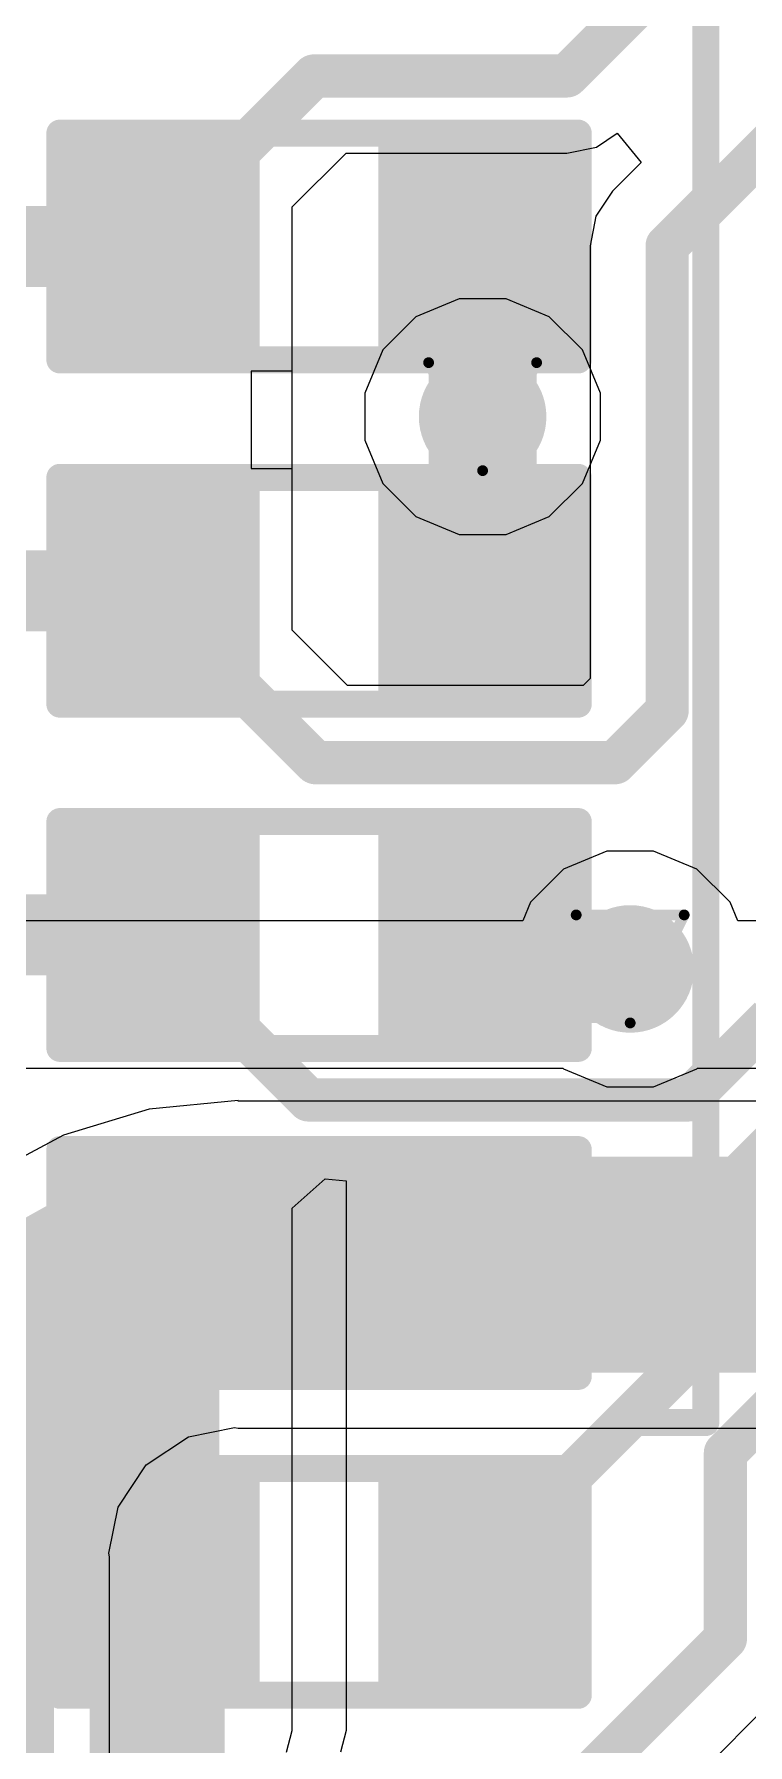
# Model space of a CAD drawing. Header units: inches. Extents: x 0 to 211, y 0 to 201.
# Drawn here: x 0.9306 to 1.0628, y 3.5003 to 3.8171 of the extents above; entities that cross this region are included whole.
import ezdxf

# ---------------------------------------------------------------- set-up
doc = ezdxf.new("R2010")
doc.units = ezdxf.units.IN
doc.header["$MEASUREMENT"] = 0
for name, color, linetype in [('Bottom Layer', 5, 'Continuous'), ('Drill Drawing', 1, 'Continuous'), ('Layer 1', 16, 'Continuous'), ('Layer 2', 76, 'Continuous'), ('Top Layer', 1, 'Continuous'), ('Top Overlay', 2, 'Continuous'), ('Top Paste', 8, 'Continuous'), ('Top Solder', 216, 'Continuous'), ('Via Holes', 16, 'Continuous')]:
    doc.layers.add(name, color=color, linetype=linetype)

# ---------------------------------------------------------------- blocks, each defined once
blk = doc.blocks.new('R___0603_123')
at = {"layer": 'Top Layer'}
for points in [[(-0.015, 0.0175), (-0.015, -0.0175), (-0.045, -0.0175), (-0.045, 0.0175)], [(0.045, 0.0175), (0.045, -0.0175), (0.015, -0.0175), (0.015, 0.0175)]]:
    blk.add_hatch(color=1, dxfattribs=at).paths.add_polyline_path(points)
at = {"layer": 'Top Paste'}
for points in [[(-0.015, 0.0175), (-0.015, -0.0175), (-0.045, -0.0175), (-0.045, 0.0175)], [(0.045, 0.0175), (0.045, -0.0175), (0.015, -0.0175), (0.015, 0.0175)]]:
    blk.add_hatch(color=8, dxfattribs=at).paths.add_polyline_path(points)
at = {"layer": 'Top Solder'}
for points in [[(-0.011, 0.0215), (-0.011, -0.0215), (-0.049, -0.0215), (-0.049, 0.0215)], [(0.049, 0.0215), (0.049, -0.0215), (0.011, -0.0215), (0.011, 0.0215)]]:
    blk.add_hatch(color=216, dxfattribs=at).paths.add_polyline_path(points)
at = {"layer": 'Top Overlay'}
for points in [[(-0.048, 0.021, 0.005, 0.005, 0), (-0.048, -0.021, 0.005, 0.005, 0)], [(0.048, 0.021, 0.005, 0.005, 0), (-0.048, 0.021, 0.005, 0.005, 0)], [(0.048, 0.021, 0.005, 0.005, 0), (0.048, -0.021, 0.005, 0.005, 0)], [(0.048, -0.021, 0.005, 0.005, 0), (-0.048, -0.021, 0.005, 0.005, 0)]]:
    blk.add_lwpolyline(points, format="xyseb", dxfattribs=at)
for points in [[(-0.04925, 0.021, 0.0025, 0.0025, 1), (-0.04675, 0.021, 0.0025, 0.0025, 1)], [(-0.04925, 0.021, 0.0025, 0.0025, 1), (-0.04675, 0.021, 0.0025, 0.0025, 1)], [(0.04675, 0.021, 0.0025, 0.0025, 1), (0.04925, 0.021, 0.0025, 0.0025, 1)], [(0.04675, 0.021, 0.0025, 0.0025, 1), (0.04925, 0.021, 0.0025, 0.0025, 1)], [(-0.04925, -0.021, 0.0025, 0.0025, 1), (-0.04675, -0.021, 0.0025, 0.0025, 1)], [(-0.04925, -0.021, 0.0025, 0.0025, 1), (-0.04675, -0.021, 0.0025, 0.0025, 1)], [(0.04675, -0.021, 0.0025, 0.0025, 1), (0.04925, -0.021, 0.0025, 0.0025, 1)], [(0.04675, -0.021, 0.0025, 0.0025, 1), (0.04925, -0.021, 0.0025, 0.0025, 1)]]:
    blk.add_lwpolyline(points, format="xyseb", close=True, dxfattribs=at)
blk = doc.blocks.new('R___0603_124')
at = {"layer": 'Top Layer'}
for points in [[(-0.015, 0.0175), (-0.015, -0.0175), (-0.045, -0.0175), (-0.045, 0.0175)], [(0.045, 0.0175), (0.045, -0.0175), (0.015, -0.0175), (0.015, 0.0175)]]:
    blk.add_hatch(color=1, dxfattribs=at).paths.add_polyline_path(points)
at = {"layer": 'Top Paste'}
for points in [[(-0.015, 0.0175), (-0.015, -0.0175), (-0.045, -0.0175), (-0.045, 0.0175)], [(0.045, 0.0175), (0.045, -0.0175), (0.015, -0.0175), (0.015, 0.0175)]]:
    blk.add_hatch(color=8, dxfattribs=at).paths.add_polyline_path(points)
at = {"layer": 'Top Solder'}
for points in [[(-0.011, 0.0215), (-0.011, -0.0215), (-0.049, -0.0215), (-0.049, 0.0215)], [(0.049, 0.0215), (0.049, -0.0215), (0.011, -0.0215), (0.011, 0.0215)]]:
    blk.add_hatch(color=216, dxfattribs=at).paths.add_polyline_path(points)
at = {"layer": 'Top Overlay'}
for points in [[(-0.048, 0.021, 0.005, 0.005, 0), (-0.048, -0.021, 0.005, 0.005, 0)], [(0.048, 0.021, 0.005, 0.005, 0), (-0.048, 0.021, 0.005, 0.005, 0)], [(0.048, 0.021, 0.005, 0.005, 0), (0.048, -0.021, 0.005, 0.005, 0)], [(0.048, -0.021, 0.005, 0.005, 0), (-0.048, -0.021, 0.005, 0.005, 0)]]:
    blk.add_lwpolyline(points, format="xyseb", dxfattribs=at)
for points in [[(-0.04925, 0.021, 0.0025, 0.0025, 1), (-0.04675, 0.021, 0.0025, 0.0025, 1)], [(-0.04925, 0.021, 0.0025, 0.0025, 1), (-0.04675, 0.021, 0.0025, 0.0025, 1)], [(0.04675, 0.021, 0.0025, 0.0025, 1), (0.04925, 0.021, 0.0025, 0.0025, 1)], [(0.04675, 0.021, 0.0025, 0.0025, 1), (0.04925, 0.021, 0.0025, 0.0025, 1)], [(-0.04925, -0.021, 0.0025, 0.0025, 1), (-0.04675, -0.021, 0.0025, 0.0025, 1)], [(-0.04925, -0.021, 0.0025, 0.0025, 1), (-0.04675, -0.021, 0.0025, 0.0025, 1)], [(0.04675, -0.021, 0.0025, 0.0025, 1), (0.04925, -0.021, 0.0025, 0.0025, 1)], [(0.04675, -0.021, 0.0025, 0.0025, 1), (0.04925, -0.021, 0.0025, 0.0025, 1)]]:
    blk.add_lwpolyline(points, format="xyseb", close=True, dxfattribs=at)
blk = doc.blocks.new('R___0603_125')
at = {"layer": 'Top Layer'}
for points in [[(-0.015, 0.0175), (-0.015, -0.0175), (-0.045, -0.0175), (-0.045, 0.0175)], [(0.045, 0.0175), (0.045, -0.0175), (0.015, -0.0175), (0.015, 0.0175)]]:
    blk.add_hatch(color=1, dxfattribs=at).paths.add_polyline_path(points)
at = {"layer": 'Top Paste'}
for points in [[(-0.015, 0.0175), (-0.015, -0.0175), (-0.045, -0.0175), (-0.045, 0.0175)], [(0.045, 0.0175), (0.045, -0.0175), (0.015, -0.0175), (0.015, 0.0175)]]:
    blk.add_hatch(color=8, dxfattribs=at).paths.add_polyline_path(points)
at = {"layer": 'Top Solder'}
for points in [[(-0.011, 0.0215), (-0.011, -0.0215), (-0.049, -0.0215), (-0.049, 0.0215)], [(0.049, 0.0215), (0.049, -0.0215), (0.011, -0.0215), (0.011, 0.0215)]]:
    blk.add_hatch(color=216, dxfattribs=at).paths.add_polyline_path(points)
at = {"layer": 'Top Overlay'}
for points in [[(-0.048, 0.021, 0.005, 0.005, 0), (-0.048, -0.021, 0.005, 0.005, 0)], [(0.048, 0.021, 0.005, 0.005, 0), (-0.048, 0.021, 0.005, 0.005, 0)], [(0.048, 0.021, 0.005, 0.005, 0), (0.048, -0.021, 0.005, 0.005, 0)], [(0.048, -0.021, 0.005, 0.005, 0), (-0.048, -0.021, 0.005, 0.005, 0)]]:
    blk.add_lwpolyline(points, format="xyseb", dxfattribs=at)
for points in [[(-0.04925, 0.021, 0.0025, 0.0025, 1), (-0.04675, 0.021, 0.0025, 0.0025, 1)], [(-0.04925, 0.021, 0.0025, 0.0025, 1), (-0.04675, 0.021, 0.0025, 0.0025, 1)], [(0.04675, 0.021, 0.0025, 0.0025, 1), (0.04925, 0.021, 0.0025, 0.0025, 1)], [(0.04675, 0.021, 0.0025, 0.0025, 1), (0.04925, 0.021, 0.0025, 0.0025, 1)], [(-0.04925, -0.021, 0.0025, 0.0025, 1), (-0.04675, -0.021, 0.0025, 0.0025, 1)], [(-0.04925, -0.021, 0.0025, 0.0025, 1), (-0.04675, -0.021, 0.0025, 0.0025, 1)], [(0.04675, -0.021, 0.0025, 0.0025, 1), (0.04925, -0.021, 0.0025, 0.0025, 1)], [(0.04675, -0.021, 0.0025, 0.0025, 1), (0.04925, -0.021, 0.0025, 0.0025, 1)]]:
    blk.add_lwpolyline(points, format="xyseb", close=True, dxfattribs=at)
blk = doc.blocks.new('R___0603_148')
at = {"layer": 'Top Layer'}
for points in [[(-0.015, 0.0175), (-0.015, -0.0175), (-0.045, -0.0175), (-0.045, 0.0175)], [(0.045, 0.0175), (0.045, -0.0175), (0.015, -0.0175), (0.015, 0.0175)]]:
    blk.add_hatch(color=1, dxfattribs=at).paths.add_polyline_path(points)
at = {"layer": 'Top Paste'}
for points in [[(-0.015, 0.0175), (-0.015, -0.0175), (-0.045, -0.0175), (-0.045, 0.0175)], [(0.045, 0.0175), (0.045, -0.0175), (0.015, -0.0175), (0.015, 0.0175)]]:
    blk.add_hatch(color=8, dxfattribs=at).paths.add_polyline_path(points)
at = {"layer": 'Top Solder'}
for points in [[(-0.011, 0.0215), (-0.011, -0.0215), (-0.049, -0.0215), (-0.049, 0.0215)], [(0.049, 0.0215), (0.049, -0.0215), (0.011, -0.0215), (0.011, 0.0215)]]:
    blk.add_hatch(color=216, dxfattribs=at).paths.add_polyline_path(points)
at = {"layer": 'Top Overlay'}
for points in [[(-0.048, 0.021, 0.005, 0.005, 0), (0.048, 0.021, 0.005, 0.005, 0)], [(-0.048, -0.021, 0.005, 0.005, 0), (-0.048, 0.021, 0.005, 0.005, 0)], [(0.048, -0.021, 0.005, 0.005, 0), (0.048, 0.021, 0.005, 0.005, 0)], [(-0.048, -0.021, 0.005, 0.005, 0), (0.048, -0.021, 0.005, 0.005, 0)]]:
    blk.add_lwpolyline(points, format="xyseb", dxfattribs=at)
for points in [[(-0.04925, 0.021, 0.0025, 0.0025, 1), (-0.04675, 0.021, 0.0025, 0.0025, 1)], [(-0.04925, 0.021, 0.0025, 0.0025, 1), (-0.04675, 0.021, 0.0025, 0.0025, 1)], [(0.04675, 0.021, 0.0025, 0.0025, 1), (0.04925, 0.021, 0.0025, 0.0025, 1)], [(0.04675, 0.021, 0.0025, 0.0025, 1), (0.04925, 0.021, 0.0025, 0.0025, 1)], [(-0.04925, -0.021, 0.0025, 0.0025, 1), (-0.04675, -0.021, 0.0025, 0.0025, 1)], [(-0.04925, -0.021, 0.0025, 0.0025, 1), (-0.04675, -0.021, 0.0025, 0.0025, 1)], [(0.04675, -0.021, 0.0025, 0.0025, 1), (0.04925, -0.021, 0.0025, 0.0025, 1)], [(0.04675, -0.021, 0.0025, 0.0025, 1), (0.04925, -0.021, 0.0025, 0.0025, 1)]]:
    blk.add_lwpolyline(points, format="xyseb", close=True, dxfattribs=at)
blk = doc.blocks.new('R___0603_149')
at = {"layer": 'Top Layer'}
for points in [[(-0.015, 0.0175), (-0.015, -0.0175), (-0.045, -0.0175), (-0.045, 0.0175)], [(0.045, 0.0175), (0.045, -0.0175), (0.015, -0.0175), (0.015, 0.0175)]]:
    blk.add_hatch(color=1, dxfattribs=at).paths.add_polyline_path(points)
at = {"layer": 'Top Paste'}
for points in [[(-0.015, 0.0175), (-0.015, -0.0175), (-0.045, -0.0175), (-0.045, 0.0175)], [(0.045, 0.0175), (0.045, -0.0175), (0.015, -0.0175), (0.015, 0.0175)]]:
    blk.add_hatch(color=8, dxfattribs=at).paths.add_polyline_path(points)
at = {"layer": 'Top Solder'}
for points in [[(-0.011, 0.0215), (-0.011, -0.0215), (-0.049, -0.0215), (-0.049, 0.0215)], [(0.049, 0.0215), (0.049, -0.0215), (0.011, -0.0215), (0.011, 0.0215)]]:
    blk.add_hatch(color=216, dxfattribs=at).paths.add_polyline_path(points)
at = {"layer": 'Top Overlay'}
for points in [[(-0.048, 0.021, 0.005, 0.005, 0), (0.048, 0.021, 0.005, 0.005, 0)], [(-0.048, -0.021, 0.005, 0.005, 0), (-0.048, 0.021, 0.005, 0.005, 0)], [(0.048, -0.021, 0.005, 0.005, 0), (0.048, 0.021, 0.005, 0.005, 0)], [(-0.048, -0.021, 0.005, 0.005, 0), (0.048, -0.021, 0.005, 0.005, 0)]]:
    blk.add_lwpolyline(points, format="xyseb", dxfattribs=at)
for points in [[(-0.04925, 0.021, 0.0025, 0.0025, 1), (-0.04675, 0.021, 0.0025, 0.0025, 1)], [(-0.04925, 0.021, 0.0025, 0.0025, 1), (-0.04675, 0.021, 0.0025, 0.0025, 1)], [(0.04675, 0.021, 0.0025, 0.0025, 1), (0.04925, 0.021, 0.0025, 0.0025, 1)], [(0.04675, 0.021, 0.0025, 0.0025, 1), (0.04925, 0.021, 0.0025, 0.0025, 1)], [(-0.04925, -0.021, 0.0025, 0.0025, 1), (-0.04675, -0.021, 0.0025, 0.0025, 1)], [(-0.04925, -0.021, 0.0025, 0.0025, 1), (-0.04675, -0.021, 0.0025, 0.0025, 1)], [(0.04675, -0.021, 0.0025, 0.0025, 1), (0.04925, -0.021, 0.0025, 0.0025, 1)], [(0.04675, -0.021, 0.0025, 0.0025, 1), (0.04925, -0.021, 0.0025, 0.0025, 1)]]:
    blk.add_lwpolyline(points, format="xyseb", close=True, dxfattribs=at)

msp = doc.modelspace()

# ---------------------------------------------------------------- hatches: boundary and pattern name
at = {"layer": 'Bottom Layer'}
h = msp.add_hatch(color=5, dxfattribs=at)
edge = h.paths.add_edge_path()
edge.add_arc((1.01367, 3.74627), 0.01181, 0, 360)
h = msp.add_hatch(color=5, dxfattribs=at)
edge = h.paths.add_edge_path()
edge.add_arc((1.041, 3.644), 0.01181, 0, 360)
at = {"layer": 'Layer 1'}
h = msp.add_hatch(color=16, dxfattribs=at)
edge = h.paths.add_edge_path()
edge.add_arc((1.01367, 3.74627), 0.01181, 0, 360)
h = msp.add_hatch(color=16, dxfattribs=at)
edge = h.paths.add_edge_path()
edge.add_arc((1.041, 3.644), 0.01181, 0, 360)
at = {"layer": 'Layer 2'}
h = msp.add_hatch(color=76, dxfattribs=at)
edge = h.paths.add_edge_path()
edge.add_arc((1.01367, 3.74627), 0.01181, 0, 360)
h = msp.add_hatch(color=76, dxfattribs=at)
edge = h.paths.add_edge_path()
edge.add_arc((1.041, 3.644), 0.01181, 0, 360)
at = {"layer": 'Top Layer'}
h = msp.add_hatch(color=1, dxfattribs=at)
edge = h.paths.add_edge_path()
edge.add_arc((1.01367, 3.74627), 0.01181, 0, 360)
h = msp.add_hatch(color=1, dxfattribs=at)
edge = h.paths.add_edge_path()
edge.add_arc((1.041, 3.644), 0.01181, 0, 360)
at = {"layer": 'Via Holes'}
h = msp.add_hatch(color=7, dxfattribs=at)
edge = h.paths.add_edge_path()
edge.add_arc((1.01367, 3.74627), 0.00591, 0, 360)
h = msp.add_hatch(color=7, dxfattribs=at)
edge = h.paths.add_edge_path()
edge.add_arc((1.041, 3.644), 0.00591, 0, 360)

# ---------------------------------------------------------------- linework, layer by layer
at = {"layer": 'Bottom Layer'}
for p, q in [((0.95189, 3.61802), (0.93604, 3.61321)), ((0.96838, 3.61964), (0.95189, 3.61802)), ((0.96838, 3.6195), (0.96838, 3.61964)), ((1.14916, 3.6195), (0.96838, 3.6195)), ((0.93604, 3.61321), (0.92144, 3.60541)), ((0.95138, 3.55216), (0.95918, 3.55737)), ((0.95918, 3.55737), (0.96771, 3.55907)), ((0.96771, 3.55907), (0.96838, 3.55898)), ((0.96838, 3.55898), (1.14916, 3.55898)), ((0.94616, 3.54436), (0.95138, 3.55216)), ((0.94447, 3.53583), (0.94616, 3.54436)), ((0.94456, 3.53516), (0.94447, 3.53583)), ((0.94456, 3.41505), (0.94456, 3.53516))]:
    msp.add_line(p, q, dxfattribs=at)
for points in [[(0.9143, 3.53516, 0.04, 0.04, -0.414214), (0.96838, 3.58924, 0.04, 0.04, 0)], [(0.96838, 3.58924, 0.04, 0.04, 0), (1.14916, 3.58924, 0.04, 0.04, 0)], [(0.9143, 3.41505, 0.04, 0.04, 0), (0.9143, 3.53516, 0.04, 0.04, 0)]]:
    msp.add_lwpolyline(points, format="xyseb", dxfattribs=at)
for points in [[(0.95838, 3.58924, 0.02, 0.02, 1), (0.97838, 3.58924, 0.02, 0.02, 1)], [(0.95838, 3.58924, 0.02, 0.02, 1), (0.97838, 3.58924, 0.02, 0.02, 1)], [(0.9043, 3.53516, 0.02, 0.02, 1), (0.9243, 3.53516, 0.02, 0.02, 1)], [(0.9043, 3.53516, 0.02, 0.02, 1), (0.9243, 3.53516, 0.02, 0.02, 1)]]:
    msp.add_lwpolyline(points, format="xyseb", close=True, dxfattribs=at)
at = {"layer": 'Drill Drawing'}
for points in [[(1.00367, 3.75627, 0.002, 0.002, 0), (1.02367, 3.75627, 0.002, 0.002, 0)], [(1.00367, 3.75627, 0.002, 0.002, 0), (1.01367, 3.73627, 0.002, 0.002, 0)], [(1.01367, 3.73627, 0.002, 0.002, 0), (1.02367, 3.75627, 0.002, 0.002, 0)], [(1.031, 3.654, 0.002, 0.002, 0), (1.051, 3.654, 0.002, 0.002, 0)], [(1.031, 3.654, 0.002, 0.002, 0), (1.041, 3.634, 0.002, 0.002, 0)], [(1.041, 3.634, 0.002, 0.002, 0), (1.051, 3.654, 0.002, 0.002, 0)]]:
    msp.add_lwpolyline(points, format="xyseb", dxfattribs=at)
for points in [[(1.00317, 3.75627, 0.001, 0.001, 1), (1.00417, 3.75627, 0.001, 0.001, 1)], [(1.00317, 3.75627, 0.001, 0.001, 1), (1.00417, 3.75627, 0.001, 0.001, 1)], [(1.02317, 3.75627, 0.001, 0.001, 1), (1.02417, 3.75627, 0.001, 0.001, 1)], [(1.02317, 3.75627, 0.001, 0.001, 1), (1.02417, 3.75627, 0.001, 0.001, 1)], [(1.01317, 3.73627, 0.001, 0.001, 1), (1.01417, 3.73627, 0.001, 0.001, 1)], [(1.01317, 3.73627, 0.001, 0.001, 1), (1.01417, 3.73627, 0.001, 0.001, 1)], [(1.0305, 3.654, 0.001, 0.001, 1), (1.0315, 3.654, 0.001, 0.001, 1)], [(1.0305, 3.654, 0.001, 0.001, 1), (1.0315, 3.654, 0.001, 0.001, 1)], [(1.0505, 3.654, 0.001, 0.001, 1), (1.0515, 3.654, 0.001, 0.001, 1)], [(1.0505, 3.654, 0.001, 0.001, 1), (1.0515, 3.654, 0.001, 0.001, 1)], [(1.0405, 3.634, 0.001, 0.001, 1), (1.0415, 3.634, 0.001, 0.001, 1)], [(1.0405, 3.634, 0.001, 0.001, 1), (1.0415, 3.634, 0.001, 0.001, 1)]]:
    msp.add_lwpolyline(points, format="xyseb", close=True, dxfattribs=at)
at = {"layer": 'Layer 2'}
for p, q in [((1.00933, 3.76809), (1.00131, 3.76477)), ((1.01801, 3.76809), (1.00933, 3.76809)), ((1.02602, 3.76477), (1.01801, 3.76809)), ((1.00131, 3.76477), (0.99518, 3.75863)), ((1.03216, 3.75863), (1.02602, 3.76477)), ((0.99518, 3.75863), (0.99186, 3.75061)), ((1.03548, 3.75061), (1.03216, 3.75863)), ((0.99186, 3.75061), (0.99186, 3.74194)), ((1.03548, 3.74194), (1.03548, 3.75061)), ((0.99186, 3.74194), (0.99518, 3.73392)), ((1.03216, 3.73392), (1.03548, 3.74194)), ((0.99518, 3.73392), (1.00131, 3.72778)), ((1.02602, 3.72778), (1.03216, 3.73392)), ((1.00131, 3.72778), (1.00933, 3.72446)), ((1.01801, 3.72446), (1.02602, 3.72778)), ((1.00933, 3.72446), (1.01801, 3.72446)), ((1.03666, 3.66581), (1.02865, 3.66249)), ((1.04534, 3.66581), (1.03666, 3.66581)), ((1.05335, 3.66249), (1.04534, 3.66581)), ((1.02865, 3.66249), (1.02251, 3.65635)), ((1.05949, 3.65635), (1.05335, 3.66249)), ((1.02251, 3.65635), (1.02109, 3.65292)), ((1.06091, 3.65292), (1.05949, 3.65635)), ((1.02109, 3.65292), (0.60922, 3.65292)), ((1.42496, 3.65292), (1.06091, 3.65292)), ((0.80002, 3.62563), (1.02852, 3.62563)), ((1.02852, 3.62563), (1.02865, 3.62551)), ((1.02865, 3.62551), (1.03666, 3.62219)), ((1.04534, 3.62219), (1.05335, 3.62551)), ((1.05335, 3.62551), (1.05348, 3.62563)), ((1.05348, 3.62563), (1.12636, 3.62563)), ((1.03666, 3.62219), (1.04534, 3.62219))]:
    msp.add_line(p, q, dxfattribs=at)
at = {"layer": 'Top Layer'}
for p, q in [((1.03474, 3.79617), (1.03859, 3.79874)), ((1.03859, 3.79874), (1.04305, 3.7933)), ((0.97838, 3.78509), (0.98837, 3.79508)), ((0.98837, 3.79508), (1.02927, 3.79508)), ((1.02927, 3.79508), (1.03474, 3.79617)), ((1.02927, 3.79508), (1.02927, 3.79508)), ((1.04305, 3.7933), (1.03775, 3.788)), ((1.03775, 3.788), (1.03466, 3.78337)), ((0.97838, 3.73667), (0.97838, 3.78509)), ((1.03466, 3.78337), (1.03357, 3.77791)), ((1.03357, 3.77791), (1.03357, 3.77791)), ((1.03357, 3.77791), (1.03357, 3.69776)), ((0.97079, 3.75469), (0.97079, 3.73667)), ((0.97838, 3.75469), (0.97079, 3.75469)), ((0.97838, 3.73667), (0.97838, 3.75469)), ((0.97079, 3.73667), (0.97838, 3.73667)), ((0.97838, 3.70672), (0.97838, 3.73667)), ((0.98863, 3.69646), (0.97838, 3.70672)), ((1.03228, 3.69646), (0.98863, 3.69646)), ((1.03357, 3.69776), (1.03228, 3.69646)), ((0.97838, 3.59969), (0.98448, 3.60511)), ((0.98448, 3.60511), (0.98838, 3.60474)), ((0.98838, 3.60474), (0.98838, 3.56205)), ((0.97838, 3.56205), (0.97838, 3.59969)), ((0.97838, 3.558), (0.97838, 3.56205)), ((0.97838, 3.56205), (0.97838, 3.56205)), ((0.98838, 3.56205), (0.98838, 3.56205)), ((0.98838, 3.56205), (0.98838, 3.558)), ((0.97838, 3.50553), (0.97838, 3.558)), ((0.97838, 3.558), (0.97838, 3.558)), ((0.98838, 3.558), (0.98838, 3.558)), ((0.98838, 3.558), (0.98838, 3.55505)), ((0.98838, 3.55505), (0.98838, 3.503)), ((1.03738, 3.47855), (1.06872, 3.50989)), ((0.97838, 3.503), (0.97838, 3.50553)), ((0.97738, 3.49894), (0.97838, 3.503)), ((0.97838, 3.503), (0.97838, 3.503)), ((0.98838, 3.503), (0.98738, 3.49894)), ((0.98838, 3.503), (0.98838, 3.503))]:
    msp.add_line(p, q, dxfattribs=at)
for points in [[(1.02927, 3.80936, 0.008, 0.008, 0), (1.14118, 3.92126, 0.008, 0.008, 0)], [(1.04784, 3.77791, 0.008, 0.008, 0), (1.15908, 3.88915, 0.008, 0.008, 0)], [(0.95338, 3.78027, 0.008, 0.008, 0), (0.98246, 3.80936, 0.008, 0.008, 0)], [(0.98246, 3.80936, 0.008, 0.008, 0), (1.02927, 3.80936, 0.008, 0.008, 0)], [(0.90501, 3.77777, 0.015, 0.015, 0), (0.95338, 3.77777, 0.015, 0.015, 0)], [(1.01367, 3.74627, 0.02, 0.02, 0), (1.01367, 3.77777, 0.02, 0.02, 0)], [(0.95338, 3.77777, 0.008, 0.008, 0), (0.95338, 3.78027, 0.008, 0.008, 0)], [(1.04784, 3.69184, 0.008, 0.008, 0), (1.04784, 3.77791, 0.008, 0.008, 0)], [(1.01367, 3.71894, 0.02, 0.02, 0), (1.01367, 3.74627, 0.02, 0.02, 0)], [(0.90501, 3.71403, 0.015, 0.015, 0), (0.95338, 3.71403, 0.015, 0.015, 0)], [(0.95338, 3.71153, 0.008, 0.008, 0), (0.95338, 3.71403, 0.008, 0.008, 0)], [(0.95338, 3.71153, 0.008, 0.008, 0), (0.98272, 3.68219, 0.008, 0.008, 0)], [(1.03819, 3.68219, 0.008, 0.008, 0), (1.04784, 3.69184, 0.008, 0.008, 0)], [(0.98272, 3.68219, 0.008, 0.008, 0), (1.03819, 3.68219, 0.008, 0.008, 0)], [(0.90501, 3.65029, 0.015, 0.015, 0), (0.95338, 3.65029, 0.015, 0.015, 0)], [(1.01338, 3.65029, 0.01, 0.01, 0), (1.01367, 3.65, 0.01, 0.01, 0)], [(0.95338, 3.64779, 0.008, 0.008, 0), (0.95338, 3.65029, 0.008, 0.008, 0)], [(1.01367, 3.644, 0.02, 0.02, 0), (1.041, 3.644, 0.02, 0.02, 0)], [(0.95338, 3.64779, 0.008, 0.008, 0), (0.98143, 3.61974, 0.008, 0.008, 0)], [(1.05174, 3.61974, 0.008, 0.008, 0), (1.06693, 3.63493, 0.008, 0.008, 0)], [(1.04507, 3.58955, 0.008, 0.008, 0), (1.08661, 3.63109, 0.008, 0.008, 0)], [(1.02438, 3.54446, 0.008, 0.008, 0), (1.1063, 3.62639, 0.008, 0.008, 0)], [(0.98143, 3.61974, 0.008, 0.008, 0), (1.05174, 3.61974, 0.008, 0.008, 0)], [(1.05863, 3.55438, 0.008, 0.008, 0), (1.12312, 3.61888, 0.008, 0.008, 0)], [(0.95238, 3.5315, 0.025, 0.025, 0), (0.95238, 3.58855, 0.025, 0.025, 0)], [(1.01338, 3.58955, 0.008, 0.008, 0), (1.04507, 3.58955, 0.008, 0.008, 0)], [(1.05863, 3.51999, 0.008, 0.008, 0), (1.05863, 3.55438, 0.008, 0.008, 0)], [(1.02438, 3.5415, 0.008, 0.008, 0), (1.02438, 3.54446, 0.008, 0.008, 0)], [(1.01338, 3.5305, 0.008, 0.008, 0), (1.02438, 3.5415, 0.008, 0.008, 0)], [(0.95338, 3.47144, 0.025, 0.025, 0), (0.95338, 3.5305, 0.025, 0.025, 0)], [(1.02358, 3.48494, 0.008, 0.008, 0), (1.05863, 3.51999, 0.008, 0.008, 0)]]:
    msp.add_lwpolyline(points, format="xyseb", dxfattribs=at)
for points in [[(0.98046, 3.80936, 0.004, 0.004, 1), (0.98446, 3.80936, 0.004, 0.004, 1)], [(0.98046, 3.80936, 0.004, 0.004, 1), (0.98446, 3.80936, 0.004, 0.004, 1)], [(1.02727, 3.80936, 0.004, 0.004, 1), (1.03127, 3.80936, 0.004, 0.004, 1)], [(1.02727, 3.80936, 0.004, 0.004, 1), (1.03127, 3.80936, 0.004, 0.004, 1)], [(0.94963, 3.77777, 0.0075, 0.0075, 1), (0.95713, 3.77777, 0.0075, 0.0075, 1)], [(1.00867, 3.77777, 0.01, 0.01, 1), (1.01867, 3.77777, 0.01, 0.01, 1)], [(0.95138, 3.78027, 0.004, 0.004, 1), (0.95538, 3.78027, 0.004, 0.004, 1)], [(0.95138, 3.78027, 0.004, 0.004, 1), (0.95538, 3.78027, 0.004, 0.004, 1)], [(0.95138, 3.77777, 0.004, 0.004, 1), (0.95538, 3.77777, 0.004, 0.004, 1)], [(1.04584, 3.77791, 0.004, 0.004, 1), (1.04984, 3.77791, 0.004, 0.004, 1)], [(1.04584, 3.77791, 0.004, 0.004, 1), (1.04984, 3.77791, 0.004, 0.004, 1)], [(1.00867, 3.74627, 0.01, 0.01, 1), (1.01867, 3.74627, 0.01, 0.01, 1)], [(1.00867, 3.74627, 0.01, 0.01, 1), (1.01867, 3.74627, 0.01, 0.01, 1)], [(1.00867, 3.71894, 0.01, 0.01, 1), (1.01867, 3.71894, 0.01, 0.01, 1)], [(0.94963, 3.71403, 0.0075, 0.0075, 1), (0.95713, 3.71403, 0.0075, 0.0075, 1)], [(0.95138, 3.71403, 0.004, 0.004, 1), (0.95538, 3.71403, 0.004, 0.004, 1)], [(0.95138, 3.71153, 0.004, 0.004, 1), (0.95538, 3.71153, 0.004, 0.004, 1)], [(0.95138, 3.71153, 0.004, 0.004, 1), (0.95538, 3.71153, 0.004, 0.004, 1)], [(1.04584, 3.69184, 0.004, 0.004, 1), (1.04984, 3.69184, 0.004, 0.004, 1)], [(1.04584, 3.69184, 0.004, 0.004, 1), (1.04984, 3.69184, 0.004, 0.004, 1)], [(0.98072, 3.68219, 0.004, 0.004, 1), (0.98472, 3.68219, 0.004, 0.004, 1)], [(0.98072, 3.68219, 0.004, 0.004, 1), (0.98472, 3.68219, 0.004, 0.004, 1)], [(1.03619, 3.68219, 0.004, 0.004, 1), (1.04019, 3.68219, 0.004, 0.004, 1)], [(1.03619, 3.68219, 0.004, 0.004, 1), (1.04019, 3.68219, 0.004, 0.004, 1)], [(0.94963, 3.65029, 0.0075, 0.0075, 1), (0.95713, 3.65029, 0.0075, 0.0075, 1)], [(1.01088, 3.65029, 0.005, 0.005, 1), (1.01588, 3.65029, 0.005, 0.005, 1)], [(0.95138, 3.65029, 0.004, 0.004, 1), (0.95538, 3.65029, 0.004, 0.004, 1)], [(1.00867, 3.644, 0.01, 0.01, 1), (1.01867, 3.644, 0.01, 0.01, 1)], [(1.01117, 3.65, 0.005, 0.005, 1), (1.01617, 3.65, 0.005, 0.005, 1)], [(1.036, 3.644, 0.01, 0.01, 1), (1.046, 3.644, 0.01, 0.01, 1)], [(0.95138, 3.64779, 0.004, 0.004, 1), (0.95538, 3.64779, 0.004, 0.004, 1)], [(0.95138, 3.64779, 0.004, 0.004, 1), (0.95538, 3.64779, 0.004, 0.004, 1)], [(0.97943, 3.61974, 0.004, 0.004, 1), (0.98343, 3.61974, 0.004, 0.004, 1)], [(0.97943, 3.61974, 0.004, 0.004, 1), (0.98343, 3.61974, 0.004, 0.004, 1)], [(1.04974, 3.61974, 0.004, 0.004, 1), (1.05374, 3.61974, 0.004, 0.004, 1)], [(1.04974, 3.61974, 0.004, 0.004, 1), (1.05374, 3.61974, 0.004, 0.004, 1)], [(0.94613, 3.58855, 0.0125, 0.0125, 1), (0.95863, 3.58855, 0.0125, 0.0125, 1)], [(1.01138, 3.58955, 0.004, 0.004, 1), (1.01538, 3.58955, 0.004, 0.004, 1)], [(1.04307, 3.58955, 0.004, 0.004, 1), (1.04707, 3.58955, 0.004, 0.004, 1)], [(1.04307, 3.58955, 0.004, 0.004, 1), (1.04707, 3.58955, 0.004, 0.004, 1)], [(1.05663, 3.55438, 0.004, 0.004, 1), (1.06063, 3.55438, 0.004, 0.004, 1)], [(1.05663, 3.55438, 0.004, 0.004, 1), (1.06063, 3.55438, 0.004, 0.004, 1)], [(1.02238, 3.54446, 0.004, 0.004, 1), (1.02638, 3.54446, 0.004, 0.004, 1)], [(1.02238, 3.54446, 0.004, 0.004, 1), (1.02638, 3.54446, 0.004, 0.004, 1)], [(1.02238, 3.5415, 0.004, 0.004, 1), (1.02638, 3.5415, 0.004, 0.004, 1)], [(1.02238, 3.5415, 0.004, 0.004, 1), (1.02638, 3.5415, 0.004, 0.004, 1)], [(0.94613, 3.5315, 0.0125, 0.0125, 1), (0.95863, 3.5315, 0.0125, 0.0125, 1)], [(0.94713, 3.5305, 0.0125, 0.0125, 1), (0.95963, 3.5305, 0.0125, 0.0125, 1)], [(1.01138, 3.5305, 0.004, 0.004, 1), (1.01538, 3.5305, 0.004, 0.004, 1)], [(1.05663, 3.51999, 0.004, 0.004, 1), (1.06063, 3.51999, 0.004, 0.004, 1)], [(1.05663, 3.51999, 0.004, 0.004, 1), (1.06063, 3.51999, 0.004, 0.004, 1)]]:
    msp.add_lwpolyline(points, format="xyseb", close=True, dxfattribs=at)
at = {"layer": 'Top Overlay'}
for points in [[(1.055, 3.56001, 0.005, 0.005, 0), (1.055, 3.87858, 0.005, 0.005, 0)], [(1.04071, 3.56001, 0.005, 0.005, 0), (1.055, 3.56001, 0.005, 0.005, 0)], [(1.04071, 3.56, 0.005, 0.005, 0), (1.04071, 3.56001, 0.005, 0.005, 0)]]:
    msp.add_lwpolyline(points, format="xyseb", dxfattribs=at)
for points in [[(1.03946, 3.56001, 0.0025, 0.0025, 1), (1.04196, 3.56001, 0.0025, 0.0025, 1)], [(1.03946, 3.56001, 0.0025, 0.0025, 1), (1.04196, 3.56001, 0.0025, 0.0025, 1)], [(1.03946, 3.56, 0.0025, 0.0025, 1), (1.04196, 3.56, 0.0025, 0.0025, 1)], [(1.05375, 3.56001, 0.0025, 0.0025, 1), (1.05625, 3.56001, 0.0025, 0.0025, 1)], [(1.05375, 3.56001, 0.0025, 0.0025, 1), (1.05625, 3.56001, 0.0025, 0.0025, 1)]]:
    msp.add_lwpolyline(points, format="xyseb", close=True, dxfattribs=at)

# ---------------------------------------------------------------- block references
at = {"rotation": 180}
for name, p in [('R___0603_125', (0.98338, 3.77777)), ('R___0603_124', (0.98338, 3.71403)), ('R___0603_123', (0.98338, 3.65029))]:
    msp.add_blockref(name, p, dxfattribs=at)
for name, p in [('R___0603_148', (0.98338, 3.58955)), ('R___0603_149', (0.98338, 3.5305))]:
    msp.add_blockref(name, p)

doc.saveas('drawing.dxf')
